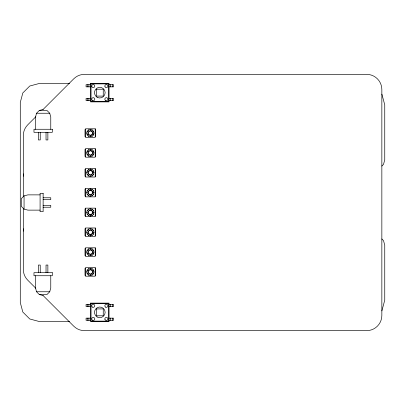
<?xml version="1.0" encoding="UTF-8"?>
<svg xmlns="http://www.w3.org/2000/svg" width="405" height="405" viewBox="0 0 405 405"><rect width="100%" height="100%" fill="white"/><g stroke="black" fill="none" stroke-linecap="round" stroke-linejoin="round"><path stroke-width="0.61" d="M43.138 109.431L39.32 110.454L36.531 113.243L35.508 117.06L35.508 129.266M86.685 133.078L87.176 131.245L88.513 129.909L90.345 129.418L92.178 129.909L93.52 131.245L94.006 133.078L93.52 134.911L92.178 136.252L90.345 136.738L88.513 136.252L87.176 134.911L86.685 133.078L88.209 133.078L88.498 132.01L89.277 131.23L90.345 130.942L91.414 131.23L92.198 132.01L92.482 133.078L92.198 134.146L91.414 134.931L90.345 135.214L89.277 134.931L88.498 134.146L88.209 133.078M86.685 152.913L87.176 151.08L88.513 149.744L90.345 149.253L92.178 149.744L93.52 151.08L94.006 152.913L93.52 154.745L92.178 156.087L90.345 156.573L88.513 156.087L87.176 154.745L86.685 152.913L88.209 152.913L88.498 151.845L89.277 151.065L90.345 150.776L91.414 151.065L92.198 151.845L92.482 152.913L92.198 153.981L91.414 154.766L90.345 155.049L89.277 154.766L88.498 153.981L88.209 152.913M35.508 275.734L35.508 287.94L36.531 291.757L39.32 294.546L46.95 294.546L49.744 291.757L50.767 287.94L50.767 275.734M86.685 172.748L87.176 170.915L88.513 169.579L90.345 169.088L92.178 169.579L93.52 170.915L94.006 172.748L93.52 174.58L92.178 175.917L90.345 176.408L88.513 175.917L87.176 174.58L86.685 172.748L88.209 172.748L88.498 173.816L89.277 174.595L90.345 174.884L91.414 174.595L92.198 173.816L92.482 172.748L92.198 171.679L91.414 170.9L90.345 170.611L89.277 170.9L88.498 171.679L88.209 172.748M86.685 192.583L87.176 190.75L88.513 189.413L90.345 188.922L92.178 189.413L93.52 190.75L94.006 192.583L93.52 194.415L92.178 195.752L90.345 196.243L88.513 195.752L87.176 194.415L86.685 192.583L88.209 192.583L88.498 193.651L89.277 194.43L90.345 194.719L91.414 194.43L92.198 193.651L92.482 192.583L92.198 191.514L91.414 190.735L90.345 190.446L89.277 190.735L88.498 191.514L88.209 192.583M86.685 212.417L87.176 210.585L88.513 209.248L90.345 208.757L92.178 209.248L93.52 210.585L94.006 212.417L93.52 214.25L92.178 215.587L90.345 216.078L88.513 215.587L87.176 214.25L86.685 212.417L88.209 212.417L88.498 211.349L89.277 210.57L90.345 210.281L91.414 210.57L92.198 211.349L92.482 212.417L92.198 213.486L91.414 214.265L90.345 214.554L89.277 214.265L88.498 213.486L88.209 212.417M86.685 232.252L87.176 230.42L88.513 229.083L90.345 228.592L92.178 229.083L93.52 230.42L94.006 232.252L93.52 234.085L92.178 235.421L90.345 235.912L88.513 235.421L87.176 234.085L86.685 232.252L88.209 232.252L88.498 231.184L89.277 230.404L90.345 230.116L91.414 230.404L92.198 231.184L92.482 232.252L92.198 233.32L91.414 234.1L90.345 234.389L89.277 234.1L88.498 233.32L88.209 232.252M86.685 252.087L87.176 250.255L88.513 248.913L90.345 248.427L92.178 248.913L93.52 250.255L94.006 252.087L93.52 253.92L92.178 255.256L90.345 255.747L88.513 255.256L87.176 253.92L86.685 252.087L88.209 252.087L88.498 253.155L89.277 253.935L90.345 254.224L91.414 253.935L92.198 253.155L92.482 252.087L92.198 251.019L91.414 250.234L90.345 249.951L89.277 250.234L88.498 251.019L88.209 252.087M86.685 271.922L87.176 270.089L88.513 268.748L90.345 268.262L92.178 268.748L93.52 270.089L94.006 271.922L93.52 273.755L92.178 275.091L90.345 275.582L88.513 275.091L87.176 273.755L86.685 271.922L88.209 271.922L88.498 270.854L89.277 270.069L90.345 269.786L91.414 270.069L92.198 270.854L92.482 271.922L92.198 272.99L91.414 273.77L90.345 274.058L89.277 273.77L88.498 272.99L88.209 271.922M381.89 310.827L384.75 300.145L384.75 245.222L383.525 240.646L381.849 238.97M88.513 136.252L89.277 134.931M91.414 131.23L92.178 129.909M88.513 156.087L89.277 154.766M91.414 151.065L92.178 149.744M88.513 175.917L89.277 174.595M91.414 170.9L92.178 169.579M88.513 195.752L89.277 194.43M91.414 190.735L92.178 189.413M88.513 215.587L89.277 214.265M91.414 210.57L92.178 209.248M88.513 235.421L89.277 234.1M91.414 230.404L92.178 229.083M88.513 255.256L89.277 253.935M91.414 250.234L92.178 248.913M88.513 275.091L89.277 273.77M91.414 270.069L92.178 268.748M35.807 116.756L27.768 124.796A15.258 15.258 0 0 0 23.303 135.584L23.303 196.82M42.95 109.613L73.761 78.808A15.258 15.258 0 0 1 84.549 74.338L366.596 74.338A15.258 15.258 0 0 1 381.849 89.596L381.849 315.404A15.258 15.258 0 0 1 366.596 330.662L84.549 330.662A15.258 15.258 0 0 1 73.761 326.192L42.95 295.387M40.085 194.871L27.879 194.871L24.062 195.893L21.273 198.688L21.273 206.312L24.062 209.107L27.879 210.129L40.085 210.129M381.849 166.03L383.525 164.354L384.75 159.778L384.75 104.855L381.89 94.173M87.176 134.911L88.498 134.146M92.198 132.01L93.52 131.245M87.176 154.745L88.498 153.981M92.198 151.845L93.52 151.08M87.176 174.58L88.498 173.816M92.198 171.679L93.52 170.915M87.176 194.415L88.498 193.651M92.198 191.514L93.52 190.75M87.176 214.25L88.498 213.486M92.198 211.349L93.52 210.585M87.176 234.085L88.498 233.32M92.198 231.184L93.52 230.42M87.176 253.92L88.498 253.155M92.198 251.019L93.52 250.255M87.176 273.755L88.498 272.99M92.198 270.854L93.52 270.089M69.544 83.491L39.204 83.491L29.747 86.027L22.822 92.953L20.285 102.409L20.285 302.591L22.822 312.047L29.747 318.973L39.204 321.509L69.544 321.509M90.345 84.711L86.073 84.711L86.073 86.847L90.345 86.847M109.264 84.711L113.537 84.711L113.537 86.847L109.264 86.847M90.345 98.445L86.073 98.445L86.073 100.582L90.345 100.582M109.264 98.445L113.537 98.445L113.537 100.582L109.264 100.582M39.32 110.454L46.95 110.454L49.744 113.243L50.767 117.06L50.767 129.266M36.531 113.243L49.744 113.243M85.465 129.57L85.004 129.57L85.004 136.586L85.465 136.586M95.231 129.57L95.686 129.57L95.686 136.586L95.231 136.586M92.482 133.078L94.006 133.078M85.465 149.404L85.004 149.404L85.004 156.421L85.465 156.421M95.231 149.404L95.686 149.404L95.686 156.421L95.231 156.421M92.482 152.913L94.006 152.913M85.465 169.239L85.004 169.239L85.004 176.256L85.465 176.256M95.231 169.239L95.686 169.239L95.686 176.256L95.231 176.256M92.482 172.748L94.006 172.748M85.465 189.074L85.004 189.074L85.004 196.091L85.465 196.091M95.231 189.074L95.686 189.074L95.686 196.091L95.231 196.091M92.482 192.583L94.006 192.583M43.138 197.772L50.767 197.772L50.767 199.599L43.138 199.599M43.138 205.401L50.767 205.401L50.767 207.228L43.138 207.228M85.465 208.909L85.004 208.909L85.004 215.926L85.465 215.926M95.231 208.909L95.686 208.909L95.686 215.926L95.231 215.926M92.482 212.417L94.006 212.417M85.465 228.744L85.004 228.744L85.004 235.761L85.465 235.761M95.231 228.744L95.686 228.744L95.686 235.761L95.231 235.761M92.482 232.252L94.006 232.252M85.465 248.579L85.004 248.579L85.004 255.595L85.465 255.595M95.231 248.579L95.686 248.579L95.686 255.595L95.231 255.595M92.482 252.087L94.006 252.087M85.465 268.414L85.004 268.414L85.004 275.43L85.465 275.43M95.231 268.414L95.686 268.414L95.686 275.43L95.231 275.43M92.482 271.922L94.006 271.922M36.531 291.757L49.744 291.757M90.345 304.418L86.073 304.418L86.073 306.555L90.345 306.555M109.264 304.418L113.537 304.418L113.537 306.555L109.264 306.555M90.345 318.153L86.073 318.153L86.073 320.289L90.345 320.289M109.264 318.153L113.537 318.153L113.537 320.289L109.264 320.289M39.32 294.546L43.138 295.569M87.176 131.245L88.498 132.01M92.198 134.146L93.52 134.911M87.176 151.08L88.498 151.845M92.198 153.981L93.52 154.745M87.176 170.915L88.498 171.679M92.198 173.816L93.52 174.58M87.176 190.75L88.498 191.514M92.198 193.651L93.52 194.415M87.176 210.585L88.498 211.349M92.198 213.486L93.52 214.25M87.176 230.42L88.498 231.184M92.198 233.32L93.52 234.085M87.176 250.255L88.498 251.019M92.198 253.155L93.52 253.92M87.176 270.089L88.498 270.854M92.198 272.99L93.52 273.755M35.807 288.244L27.768 280.204A15.258 15.258 0 0 1 23.303 269.416L23.303 208.18M88.513 129.909L89.277 131.23M91.414 134.931L92.178 136.252M88.513 149.744L89.277 151.065M91.414 154.766L92.178 156.087M88.513 169.579L89.277 170.9M91.414 174.595L92.178 175.917M88.513 189.413L89.277 190.735M91.414 194.43L92.178 195.752M88.513 209.248L89.277 210.57M91.414 214.265L92.178 215.587M88.513 229.083L89.277 230.404M91.414 234.1L92.178 235.421M88.513 248.913L89.277 250.234M91.414 253.935L92.178 255.256M88.513 268.748L89.277 270.069M91.414 273.77L92.178 275.091M112.382 84.711L112.382 86.847M112.382 98.445L112.382 100.582M112.382 304.418L112.382 306.555M112.382 318.153L112.382 320.289M110.712 84.711L110.712 86.847M110.712 98.445L110.712 100.582M110.712 304.418L110.712 306.555M110.712 318.153L110.712 320.289M90.345 129.418L90.345 130.942M90.345 135.214L90.345 136.738M90.345 149.253L90.345 150.776M90.345 155.049L90.345 156.573M90.345 169.088L90.345 170.611M90.345 174.884L90.345 176.408M90.345 188.922L90.345 190.446M90.345 194.719L90.345 196.243M90.345 208.757L90.345 210.281M90.345 214.554L90.345 216.078M90.345 228.592L90.345 230.116M90.345 234.389L90.345 235.912M90.345 248.427L90.345 249.951M90.345 254.224L90.345 255.747M90.345 268.262L90.345 269.786M90.345 274.058L90.345 275.582M88.897 84.711L88.897 86.847M88.897 98.445L88.897 100.582M88.897 304.418L88.897 306.555M88.897 318.153L88.897 320.289M87.232 84.711L87.232 86.847M87.232 98.445L87.232 100.582M87.232 304.418L87.232 306.555M87.232 318.153L87.232 320.289M47.866 132.314L47.866 139.943L46.033 139.943L46.033 132.314M47.866 272.686L47.866 265.057L46.033 265.057L46.033 272.686M40.237 132.314L40.237 139.943L38.404 139.943L38.404 132.314M40.237 272.686L40.237 265.057L38.404 265.057L38.404 272.686M24.062 195.893L24.062 209.107M23.414 231.139A9.153 9.153 0 0 1 23.414 228.79M23.414 176.21A9.153 9.153 0 0 1 23.414 173.861M90.568 83.41L90.568 101.883L109.041 101.883L109.041 83.41L90.568 83.41M91.039 83.876L91.039 101.417L108.575 101.417L108.575 83.876L91.039 83.876M96.365 89.206L96.365 96.086L103.245 96.086L103.245 89.206L96.365 89.206M90.568 303.117L90.568 321.59L109.041 321.59L109.041 303.117L90.568 303.117M91.039 303.583L91.039 321.125L108.575 321.125L108.575 303.583L91.039 303.583M96.365 308.914L96.365 315.794L103.245 315.794L103.245 308.914L96.365 308.914M95.231 128.805L85.465 128.805L85.465 137.351L95.231 137.351L95.231 128.805M52.291 129.266L33.98 129.266L33.98 132.314L52.291 132.314L52.291 129.266M95.231 148.64L85.465 148.64L85.465 157.186L95.231 157.186L95.231 148.64M95.231 168.475L85.465 168.475L85.465 177.02L95.231 177.02L95.231 168.475M95.231 188.31L85.465 188.31L85.465 196.855L95.231 196.855L95.231 188.31M43.138 193.347L40.085 193.347L40.085 211.653L43.138 211.653L43.138 193.347M95.231 208.145L85.465 208.145L85.465 216.69L95.231 216.69L95.231 208.145M95.231 227.98L85.465 227.98L85.465 236.525L95.231 236.525L95.231 227.98M95.231 247.814L85.465 247.814L85.465 256.36L95.231 256.36L95.231 247.814M95.231 267.649L85.465 267.649L85.465 276.195L95.231 276.195L95.231 267.649M52.291 272.686L33.98 272.686L33.98 275.734L52.291 275.734L52.291 272.686M97.134 97.271A5.341 5.341 0 0 0 105.148 92.649A5.341 5.341 0 0 0 97.134 88.022A5.341 5.341 0 0 0 97.134 97.271M105.047 86.847A1.524 1.524 0 0 0 107.689 86.847A1.524 1.524 0 0 0 106.368 84.559A1.524 1.524 0 0 0 105.047 86.847M92.482 100.526A1.524 1.524 0 0 0 94.77 99.205A1.524 1.524 0 0 0 92.482 97.883A1.524 1.524 0 0 0 92.482 100.526M105.604 100.526A1.524 1.524 0 0 0 107.892 99.205A1.524 1.524 0 0 0 105.604 97.883A1.524 1.524 0 0 0 105.604 100.526M91.925 86.847A1.524 1.524 0 0 0 94.567 86.847A1.524 1.524 0 0 0 93.246 84.559A1.524 1.524 0 0 0 91.925 86.847M97.134 316.978A5.341 5.341 0 0 0 105.148 312.351A5.341 5.341 0 0 0 97.134 307.729A5.341 5.341 0 0 0 97.134 316.978M105.604 307.117A1.524 1.524 0 0 0 107.892 305.795A1.524 1.524 0 0 0 105.604 304.474A1.524 1.524 0 0 0 105.604 307.117M92.482 320.233A1.524 1.524 0 0 0 94.77 318.912A1.524 1.524 0 0 0 92.482 317.591A1.524 1.524 0 0 0 92.482 320.233M105.047 319.677A1.524 1.524 0 0 0 107.689 319.677A1.524 1.524 0 0 0 106.368 317.388A1.524 1.524 0 0 0 105.047 319.677M92.482 307.117A1.524 1.524 0 0 0 94.77 305.795A1.524 1.524 0 0 0 92.482 304.474A1.524 1.524 0 0 0 92.482 307.117"/></g></svg>
